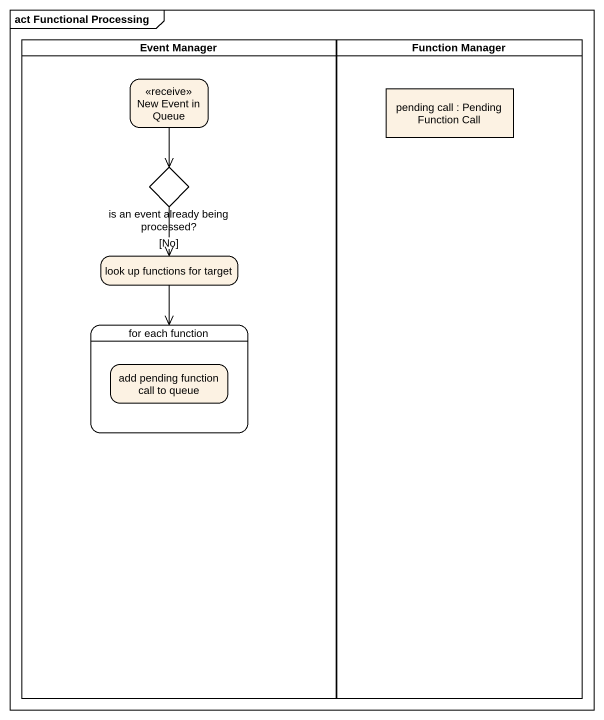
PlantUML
@startuml
mainframe act Functional Processing
hide empty description
state "Event Manager" as Event_Manager <<partition>> {
  state "New Event in Queue" as New_Event_in_Queue <<receive>>
  state "is an event already being processed?" as is_an_event_already_being <<choice>>
  state "look up functions for target" as look_up_functions_for_target
  state "for each function" as for_each_function {
    state "add pending function call to queue" as add_pending_function_call
  }
}
state "Function Manager" as Function_Manager <<partition>> {
  state "pending call : Pending Function Call" as pending_call <<object>>
}
New_Event_in_Queue --> is_an_event_already_being
is_an_event_already_being --> look_up_functions_for_target : [No]
look_up_functions_for_target --> for_each_function
@enduml
